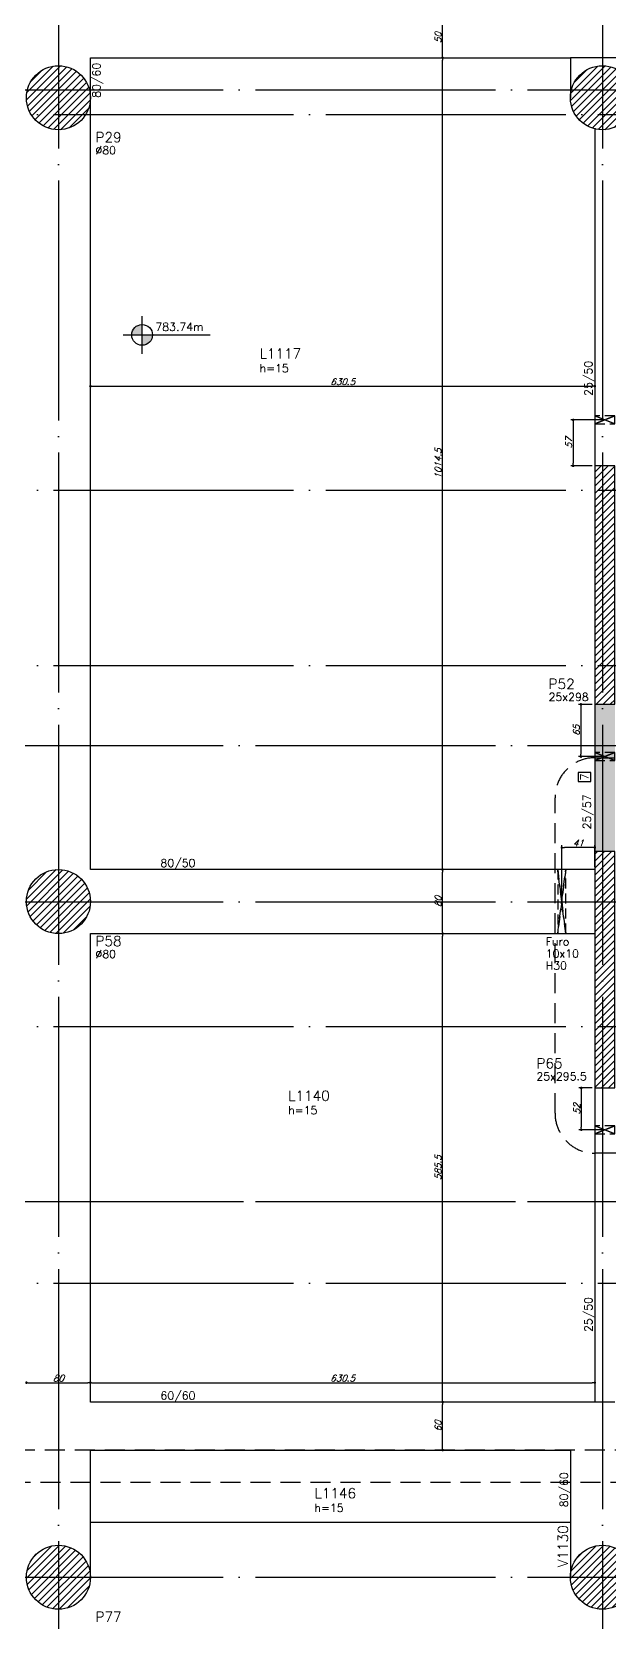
# Model space of a CAD drawing. Extents: x -4723 to 4922, y -2048 to 2452.
# Drawn here: x -2653 to -1932, y -541 to 1447 of the extents above; entities that cross this region are included whole.
import ezdxf
from ezdxf.enums import TextEntityAlignment as Align

# ---------------------------------------------------------------- set-up
doc = ezdxf.new("R2010")
doc.units = 0
doc.header["$LTSCALE"] = 50
doc.header["$MEASUREMENT"] = 0
for name, pattern in [('DASHED', [0.75, 0.5, -0.25]), ('EIXO', [6.8, 6, -0.4, 0, -0.4]), ('HIDDEN', [0.375, 0.25, -0.125])]:
    doc.linetypes.add(name, pattern=pattern)
doc.layers.get('0').update_dxf_attribs({"linetype": 'CONTINUOUS'})
doc.layers.get('DEFPOINTS').update_dxf_attribs({"linetype": 'CONTINUOUS'})
for name, color, linetype in [('242', 3, 'CONTINUOUS'), ('71', 6, 'CONTINUOUS'), ('F-AUX-RED', 1, 'CONTINUOUS'), ('F-COTAS', 106, 'CONTINUOUS'), ('F-COTAS-FUROS', 50, 'CONTINUOUS'), ('F-EIXO', 12, 'EIXO'), ('F-FURO-PAREDE', 2, 'HIDDEN'), ('F-FURO-PAREDE-TEXTOS', 2, 'CONTINUOUS'), ('F-LAJES', 3, 'CONTINUOUS'), ('F-LAJES-DIM', 2, 'CONTINUOUS'), ('F-LAJES-NOME', 4, 'CONTINUOUS'), ('F-NÍVEL-PLANTA', 2, 'CONTINUOUS'), ('F-PILARES-DIM', 172, 'CONTINUOUS'), ('F-PILARES-HACH', 174, 'CONTINUOUS'), ('F-PILARES-NOME', 170, 'CONTINUOUS'), ('F-PILARES-S', 170, 'CONTINUOUS'), ('F-TEXTO', 6, 'CONTINUOUS'), ('F-VIGAS', 3, 'CONTINUOUS'), ('F-VIGAS-DIM', 2, 'CONTINUOUS'), ('F-VIGAS-NOME', 4, 'CONTINUOUS')]:
    doc.layers.add(name, color=color, linetype=linetype)
doc.layers.add('F-DESNIVEL-2', color=7, linetype='CONTINUOUS', true_color=0xffd1e8)
doc.styles.add('CP-TEXT-INCL', font='simplex.shx', dxfattribs={"oblique": 20})
doc.styles.add('MCP', font='simplex.shx')
doc.styles.add('ROMANS', font='simplex.shx')
doc.dimstyles.new('CP-COTAS-50', dxfattribs={"dimscale": 0.64, "dimtxt": 12.5, "dimasz": 5, "dimexe": 5, "dimexo": 5, "dimgap": 2.5, "dimtad": 1, "dimdec": 1, "dimdsep": 46, "dimtxsty": 'CP-TEXT-INCL', "dimblk1": 'DOT', "dimblk2": 'DOT', "dimsah": 1, "dimcen": 9, "dimclrd": 256, "dimclre": 256, "dimclrt": 256, "dimadec": 0, "dimazin": 0, "dimtfac": 1, "dimtdec": 1, "dimtmove": 2, "dimatfit": 3, "dimldrblk": 'DOT', "dimfxl": 0, "dimtolj": 1, "dimarcsym": 0})

# ---------------------------------------------------------------- blocks, each defined once
blk = doc.blocks.new('*U7')
at = {"layer": 'F-VIGAS-DIM', "color": 1}
blk.add_lwpolyline([(0, 0), (11, 0), (11, 16), (0, 16)], close=True, dxfattribs=at)
at = {"layer": 'F-VIGAS-DIM', "style": 'MCP'}
blk.add_attdef('DIM', text='', height=10, dxfattribs=at).set_placement((5.5, 8), align=Align.MIDDLE_CENTER)
blk = doc.blocks.new('Nível - Planta')
at = {"layer": 'F-NÍVEL-PLANTA'}
h = blk.add_hatch(color=71, dxfattribs=at)
h.paths.add_polyline_path([(0, 0), (0, 0.26, 0.414214), (-0.26, 0)])
h.paths.add_polyline_path([(0.26, 0), (0, 0), (0, -0.26, 0.414214)])
for p, q in [((0, -0.469), (0, 0.469)), ((-0.469, 0), (1.704, 0))]:
    blk.add_line(p, q, dxfattribs=at)
blk.add_circle((0, 0), 0.26, dxfattribs=at)
at = {"layer": 'F-TEXTO', "color": 3, "style": 'MCP'}
blk.add_attdef('NÍVEL', (0.333, 0.102), '', height=0.2, dxfattribs=at)
blk = doc.blocks.new('_DOT')
at = {"color": 0, "linetype": 'ByBlock'}
blk.add_line((-0.5, 0), (-1, 0), dxfattribs=at)
at = {"color": 0, "linetype": 'ByBlock', "const_width": 0.5}
blk.add_lwpolyline([(-0.25, 0, 1), (0.25, 0, 1)], format="xyb", close=True, dxfattribs=at)
blk = doc.blocks.new('*D18')
at = {"layer": 'DEFPOINTS', "color": 0, "linetype": 'Continuous', "transparency": 16777216}
for p in [(-2139.8, -265.5), (-2139.8, -265.5), (-2139.8, -325.5)]:
    blk.add_point(p, dxfattribs=at)
at = {"layer": 'F-COTAS', "linetype": 'Continuous', "lineweight": -2, "transparency": 16777216}
blk.add_line((-2139.8, -322.3), (-2139.8, -268.7), dxfattribs=at)
at = {"layer": 'F-COTAS', "linetype": 'Continuous', "lineweight": -2, "transparency": 16777216, "xscale": 3.2, "yscale": 3.2, "zscale": 3.2}
for p, rotation in [((-2139.8, -265.5), 90), ((-2139.8, -325.5), 270)]:
    blk.add_blockref('_DOT', p, dxfattribs=dict(at, rotation=rotation))
at = {"layer": 'F-COTAS', "linetype": 'Continuous', "transparency": 16777216, "insert": (-2145.4, -295.5), "char_height": 8, "attachment_point": 5, "rotation": 90, "style": 'CP-TEXT-INCL'}
blk.add_mtext('\\A1;60', dxfattribs=at)
blk = doc.blocks.new('*D19')
at = {"layer": 'DEFPOINTS', "color": 0, "linetype": 'Continuous', "transparency": 16777216}
for p in [(-2139.8, 320), (-2139.8, 320), (-2139.8, -265.5)]:
    blk.add_point(p, dxfattribs=at)
at = {"layer": 'F-COTAS', "linetype": 'Continuous', "lineweight": -2, "transparency": 16777216}
blk.add_line((-2139.8, -262.3), (-2139.8, 316.8), dxfattribs=at)
at = {"layer": 'F-COTAS', "linetype": 'Continuous', "lineweight": -2, "transparency": 16777216, "xscale": 3.2, "yscale": 3.2, "zscale": 3.2}
for p, rotation in [((-2139.8, 320), 90), ((-2139.8, -265.5), 270)]:
    blk.add_blockref('_DOT', p, dxfattribs=dict(at, rotation=rotation))
at = {"layer": 'F-COTAS', "linetype": 'Continuous', "transparency": 16777216, "insert": (-2145.4, 27.3), "char_height": 8, "attachment_point": 5, "rotation": 90, "style": 'CP-TEXT-INCL'}
blk.add_mtext('\\A1;585.5', dxfattribs=at)
blk = doc.blocks.new('*D20')
at = {"layer": 'DEFPOINTS', "color": 0, "linetype": 'Continuous', "transparency": 16777216}
for p in [(-2139.8, 400), (-2139.8, 400), (-2139.8, 320)]:
    blk.add_point(p, dxfattribs=at)
at = {"layer": 'F-COTAS', "linetype": 'Continuous', "lineweight": -2, "transparency": 16777216}
blk.add_line((-2139.8, 323.2), (-2139.8, 396.8), dxfattribs=at)
at = {"layer": 'F-COTAS', "linetype": 'Continuous', "lineweight": -2, "transparency": 16777216, "xscale": 3.2, "yscale": 3.2, "zscale": 3.2}
for p, rotation in [((-2139.8, 400), 90), ((-2139.8, 320), 270)]:
    blk.add_blockref('_DOT', p, dxfattribs=dict(at, rotation=rotation))
at = {"layer": 'F-COTAS', "linetype": 'Continuous', "transparency": 16777216, "insert": (-2145.4, 360), "char_height": 8, "attachment_point": 5, "rotation": 90, "style": 'CP-TEXT-INCL'}
blk.add_mtext('\\A1;80', dxfattribs=at)
blk = doc.blocks.new('*D21')
at = {"layer": 'DEFPOINTS', "color": 0, "linetype": 'Continuous', "transparency": 16777216}
for p in [(-2139.8, 1414.5), (-2139.8, 1414.5), (-2139.8, 400)]:
    blk.add_point(p, dxfattribs=at)
at = {"layer": 'F-COTAS', "linetype": 'Continuous', "lineweight": -2, "transparency": 16777216}
blk.add_line((-2139.8, 403.2), (-2139.8, 1411.3), dxfattribs=at)
at = {"layer": 'F-COTAS', "linetype": 'Continuous', "lineweight": -2, "transparency": 16777216, "xscale": 3.2, "yscale": 3.2, "zscale": 3.2}
for p, rotation in [((-2139.8, 1414.5), 90), ((-2139.8, 400), 270)]:
    blk.add_blockref('_DOT', p, dxfattribs=dict(at, rotation=rotation))
at = {"layer": 'F-COTAS', "linetype": 'Continuous', "transparency": 16777216, "insert": (-2145.4, 907.3), "char_height": 8, "attachment_point": 5, "rotation": 90, "style": 'CP-TEXT-INCL'}
blk.add_mtext('\\A1;1014.5', dxfattribs=at)
blk = doc.blocks.new('*D22')
at = {"layer": 'DEFPOINTS', "color": 0, "linetype": 'Continuous', "transparency": 16777216}
for p in [(-2139.8, 1464.5), (-2139.8, 1464.5), (-2139.8, 1414.5)]:
    blk.add_point(p, dxfattribs=at)
at = {"layer": 'F-COTAS', "linetype": 'Continuous', "lineweight": -2, "transparency": 16777216}
blk.add_line((-2139.8, 1417.7), (-2139.8, 1461.3), dxfattribs=at)
at = {"layer": 'F-COTAS', "linetype": 'Continuous', "lineweight": -2, "transparency": 16777216, "xscale": 3.2, "yscale": 3.2, "zscale": 3.2}
for p, rotation in [((-2139.8, 1464.5), 90), ((-2139.8, 1414.5), 270)]:
    blk.add_blockref('_DOT', p, dxfattribs=dict(at, rotation=rotation))
at = {"layer": 'F-COTAS', "linetype": 'Continuous', "transparency": 16777216, "insert": (-2145.4, 1439.5), "char_height": 8, "attachment_point": 5, "rotation": 90, "style": 'CP-TEXT-INCL'}
blk.add_mtext('\\A1;50', dxfattribs=at)
blk = doc.blocks.new('*D80')
at = {"layer": 'DEFPOINTS', "color": 0, "linetype": 'Continuous', "transparency": 16777216}
for p in [(-2580, 1004), (-1949.5, 1004), (-1949.5, 1004)]:
    blk.add_point(p, dxfattribs=at)
at = {"layer": 'F-COTAS', "linetype": 'Continuous', "lineweight": -2, "transparency": 16777216}
blk.add_line((-2576.8, 1004), (-1952.7, 1004), dxfattribs=at)
at = {"layer": 'F-COTAS', "linetype": 'Continuous', "lineweight": -2, "transparency": 16777216, "xscale": 3.2, "yscale": 3.2, "zscale": 3.2, "rotation": 180}
blk.add_blockref('_DOT', (-2580, 1004), dxfattribs=at)
at = {"layer": 'F-COTAS', "linetype": 'Continuous', "lineweight": -2, "transparency": 16777216, "xscale": 3.2, "yscale": 3.2, "zscale": 3.2}
blk.add_blockref('_DOT', (-1949.5, 1004), dxfattribs=at)
at = {"layer": 'F-COTAS', "linetype": 'Continuous', "transparency": 16777216, "insert": (-2264.8, 1009.6), "char_height": 8, "attachment_point": 5, "style": 'CP-TEXT-INCL'}
blk.add_mtext('\\A1;630.5', dxfattribs=at)
blk = doc.blocks.new('*D102')
at = {"layer": 'DEFPOINTS', "color": 0, "linetype": 'Continuous', "transparency": 16777216}
for p in [(-2660, -241.3), (-2580, -241.3), (-2580, -241.3)]:
    blk.add_point(p, dxfattribs=at)
at = {"layer": 'F-COTAS', "linetype": 'Continuous', "lineweight": -2, "transparency": 16777216}
blk.add_line((-2656.8, -241.3), (-2583.2, -241.3), dxfattribs=at)
at = {"layer": 'F-COTAS', "linetype": 'Continuous', "lineweight": -2, "transparency": 16777216, "xscale": 3.2, "yscale": 3.2, "zscale": 3.2, "rotation": 180}
blk.add_blockref('_DOT', (-2660, -241.3), dxfattribs=at)
at = {"layer": 'F-COTAS', "linetype": 'Continuous', "lineweight": -2, "transparency": 16777216, "xscale": 3.2, "yscale": 3.2, "zscale": 3.2}
blk.add_blockref('_DOT', (-2580, -241.3), dxfattribs=at)
at = {"layer": 'F-COTAS', "linetype": 'Continuous', "transparency": 16777216, "insert": (-2620, -235.7), "char_height": 8, "attachment_point": 5, "style": 'CP-TEXT-INCL'}
blk.add_mtext('\\A1;80', dxfattribs=at)
blk = doc.blocks.new('*D103')
at = {"layer": 'DEFPOINTS', "color": 0, "linetype": 'Continuous', "transparency": 16777216}
for p in [(-2580, -241.3), (-1949.5, -241.3), (-1949.5, -241.3)]:
    blk.add_point(p, dxfattribs=at)
at = {"layer": 'F-COTAS', "linetype": 'Continuous', "lineweight": -2, "transparency": 16777216}
blk.add_line((-2576.8, -241.3), (-1952.7, -241.3), dxfattribs=at)
at = {"layer": 'F-COTAS', "linetype": 'Continuous', "lineweight": -2, "transparency": 16777216, "xscale": 3.2, "yscale": 3.2, "zscale": 3.2, "rotation": 180}
blk.add_blockref('_DOT', (-2580, -241.3), dxfattribs=at)
at = {"layer": 'F-COTAS', "linetype": 'Continuous', "lineweight": -2, "transparency": 16777216, "xscale": 3.2, "yscale": 3.2, "zscale": 3.2}
blk.add_blockref('_DOT', (-1949.5, -241.3), dxfattribs=at)
at = {"layer": 'F-COTAS', "linetype": 'Continuous', "transparency": 16777216, "insert": (-2264.8, -235.7), "char_height": 8, "attachment_point": 5, "style": 'CP-TEXT-INCL'}
blk.add_mtext('\\A1;630.5', dxfattribs=at)
blk = doc.blocks.new('*U152')
at = {"layer": 'F-EIXO'}
blk.add_line((0, 0), (7197, 0), dxfattribs=at)
at = {"layer": 'F-TEXTO', "style": 'ROMANS'}
blk.add_attdef('EIXO', text='', height=17.5, dxfattribs=at).set_placement((-28.2072, 0), align=Align.MIDDLE_CENTER)
blk = doc.blocks.new('*U151')
at = {"layer": 'F-EIXO'}
blk.add_line((0, 0), (7285, 0), dxfattribs=at)
at = {"layer": 'F-TEXTO', "style": 'ROMANS'}
blk.add_attdef('EIXO', text='', height=17.5, dxfattribs=at).set_placement((-28.2072, 0), align=Align.MIDDLE_CENTER)
blk = doc.blocks.new('*U153')
at = {"layer": 'F-EIXO'}
blk.add_line((0, 0), (7285, 0), dxfattribs=at)
at = {"layer": 'F-TEXTO', "style": 'ROMANS'}
blk.add_attdef('EIXO', text='', height=17.5, dxfattribs=at).set_placement((-28.2072, 0), align=Align.MIDDLE_CENTER)
blk = doc.blocks.new('*U154')
at = {"layer": 'F-EIXO'}
blk.add_line((0, 0), (7197, 0), dxfattribs=at)
at = {"layer": 'F-TEXTO', "style": 'ROMANS'}
blk.add_attdef('EIXO', text='', height=17.5, dxfattribs=at).set_placement((-28.2072, 0), align=Align.MIDDLE_CENTER)
blk = doc.blocks.new('*U155')
at = {"layer": 'F-EIXO'}
blk.add_line((0, 0), (7197, 0), dxfattribs=at)
at = {"layer": 'F-TEXTO', "style": 'ROMANS'}
blk.add_attdef('EIXO', text='', height=17.5, dxfattribs=at).set_placement((-28.2072, 0), align=Align.MIDDLE_CENTER)
blk = doc.blocks.new('*U156')
at = {"layer": 'F-EIXO'}
blk.add_line((0, 0), (7197, 0), dxfattribs=at)
at = {"layer": 'F-TEXTO', "style": 'ROMANS'}
blk.add_attdef('EIXO', text='', height=17.5, dxfattribs=at).set_placement((-28.2072, 0), align=Align.MIDDLE_CENTER)
blk = doc.blocks.new('*U157')
at = {"layer": 'F-EIXO'}
blk.add_line((0, 0), (7285, 0), dxfattribs=at)
at = {"layer": 'F-TEXTO', "style": 'ROMANS'}
blk.add_attdef('EIXO', text='', height=17.5, dxfattribs=at).set_placement((-28.2072, 0), align=Align.MIDDLE_CENTER)
blk = doc.blocks.new('*U162')
at = {"layer": 'F-EIXO'}
blk.add_line((0, 0), (0, -2755), dxfattribs=at)
at = {"layer": 'F-TEXTO', "style": 'ROMANS'}
blk.add_attdef('EIXO', text='', height=17.5, rotation=360, dxfattribs=at).set_placement((0, 28.2072), align=Align.MIDDLE_CENTER)
blk = doc.blocks.new('*U172')
at = {"layer": 'F-EIXO'}
blk.add_line((0, 0), (7285, 0), dxfattribs=at)
at = {"layer": 'F-TEXTO', "style": 'ROMANS'}
blk.add_attdef('EIXO', text='', height=17.5, dxfattribs=at).set_placement((-28.2072, 0), align=Align.MIDDLE_CENTER)
blk = doc.blocks.new('*U173')
at = {"layer": 'F-EIXO'}
blk.add_line((0, 0), (0, -2755), dxfattribs=at)
at = {"layer": 'F-TEXTO', "style": 'ROMANS'}
blk.add_attdef('EIXO', text='', height=17.5, rotation=360, dxfattribs=at).set_placement((0, 28.2072), align=Align.MIDDLE_CENTER)
blk = doc.blocks.new('*U174')
at = {"layer": 'F-EIXO'}
blk.add_line((0, 0), (7285, 0), dxfattribs=at)
at = {"layer": 'F-TEXTO', "style": 'ROMANS'}
blk.add_attdef('EIXO', text='', height=17.5, dxfattribs=at).set_placement((-28.2072, 0), align=Align.MIDDLE_CENTER)
blk = doc.blocks.new('*U168')
at = {"layer": 'F-EIXO'}
blk.add_line((0, 0), (7285, 0), dxfattribs=at)
at = {"layer": 'F-TEXTO', "style": 'ROMANS'}
blk.add_attdef('EIXO', text='', height=17.5, dxfattribs=at).set_placement((-28.2072, 0), align=Align.MIDDLE_CENTER)
blk = doc.blocks.new('*U181')
at = {"layer": 'F-EIXO'}
blk.add_line((0, 0), (7197, 0), dxfattribs=at)
at = {"layer": 'F-TEXTO', "style": 'ROMANS'}
blk.add_attdef('EIXO', text='', height=17.5, dxfattribs=at).set_placement((-28.2072, 0), align=Align.MIDDLE_CENTER)
blk = doc.blocks.new('*D196')
at = {"layer": 'DEFPOINTS', "color": 0, "linetype": 'Continuous', "transparency": 16777216}
for p in [(-3490, -415.5), (3259.5, -415.5), (3259.5, -687.9)]:
    blk.add_point(p, dxfattribs=at)
at = {"layer": 'F-COTAS', "linetype": 'Continuous', "lineweight": -2, "transparency": 16777216}
for p, q in [((-3490, -418.7), (-3490, -691.1)), ((3259.5, -418.7), (3259.5, -691.1)), ((-3486.8, -687.9), (3256.3, -687.9))]:
    blk.add_line(p, q, dxfattribs=at)
at = {"layer": 'F-COTAS', "linetype": 'Continuous', "lineweight": -2, "transparency": 16777216, "xscale": 3.2, "yscale": 3.2, "zscale": 3.2, "rotation": 180}
blk.add_blockref('_DOT', (-3490, -687.9), dxfattribs=at)
at = {"layer": 'F-COTAS', "linetype": 'Continuous', "lineweight": -2, "transparency": 16777216, "xscale": 3.2, "yscale": 3.2, "zscale": 3.2}
blk.add_blockref('_DOT', (3259.5, -687.9), dxfattribs=at)
at = {"layer": 'F-COTAS', "linetype": 'Continuous', "transparency": 16777216, "insert": (-115.2, -682.3), "char_height": 8, "attachment_point": 5, "style": 'CP-TEXT-INCL'}
blk.add_mtext('\\A1;6749.5', dxfattribs=at)
blk = doc.blocks.new('*D500')
at = {"layer": 'DEFPOINTS', "color": 0, "linetype": 'Continuous', "transparency": 16777216}
for p in [(-1937, 961.9), (-1976.5, 904.5), (-1949.5, 904.5)]:
    blk.add_point(p, dxfattribs=at)
at = {"layer": 'F-COTAS-FUROS', "linetype": 'Continuous', "lineweight": -2, "transparency": 16777216}
for p, q in [((-1940.2, 961.9), (-1979.7, 961.9)), ((-1976.5, 958.7), (-1976.5, 907.7)), ((-1952.7, 904.5), (-1979.7, 904.5))]:
    blk.add_line(p, q, dxfattribs=at)
at = {"layer": 'F-COTAS-FUROS', "linetype": 'Continuous', "lineweight": -2, "transparency": 16777216, "xscale": 3.2, "yscale": 3.2, "zscale": 3.2}
for p, rotation in [((-1976.5, 961.9), 90), ((-1976.5, 904.5), 270)]:
    blk.add_blockref('_DOT', p, dxfattribs=dict(at, rotation=rotation))
at = {"layer": 'F-COTAS-FUROS', "linetype": 'Continuous', "transparency": 16777216, "insert": (-1982.1, 933.2), "char_height": 8, "attachment_point": 5, "rotation": 90, "style": 'CP-TEXT-INCL'}
blk.add_mtext('\\A1;57', dxfattribs=at)
blk = doc.blocks.new('*D501')
at = {"layer": 'DEFPOINTS', "color": 0, "linetype": 'Continuous', "transparency": 16777216}
for p in [(-1990.8, 427.4), (-1949.5, 400), (-1990.8, 359.5)]:
    blk.add_point(p, dxfattribs=at)
at = {"layer": 'F-COTAS-FUROS', "linetype": 'Continuous', "lineweight": -2, "transparency": 16777216}
for p, q in [((-1990.8, 362.7), (-1990.8, 430.6)), ((-1952.7, 427.4), (-1987.6, 427.4)), ((-1949.5, 403.2), (-1949.5, 430.6))]:
    blk.add_line(p, q, dxfattribs=at)
at = {"layer": 'F-COTAS-FUROS', "linetype": 'Continuous', "lineweight": -2, "transparency": 16777216, "xscale": 3.2, "yscale": 3.2, "zscale": 3.2, "rotation": 180}
blk.add_blockref('_DOT', (-1990.8, 427.4), dxfattribs=at)
at = {"layer": 'F-COTAS-FUROS', "linetype": 'Continuous', "lineweight": -2, "transparency": 16777216, "xscale": 3.2, "yscale": 3.2, "zscale": 3.2}
blk.add_blockref('_DOT', (-1949.5, 427.4), dxfattribs=at)
at = {"layer": 'F-COTAS-FUROS', "linetype": 'Continuous', "transparency": 16777216, "insert": (-1970.2, 433), "char_height": 8, "attachment_point": 5, "style": 'CP-TEXT-INCL'}
blk.add_mtext('\\A1;41', dxfattribs=at)
blk = doc.blocks.new('*D502')
at = {"layer": 'DEFPOINTS', "color": 0, "linetype": 'Continuous', "transparency": 16777216}
for p in [(-1949.5, 127), (-1966.4, 74.7), (-1937, 74.7)]:
    blk.add_point(p, dxfattribs=at)
at = {"layer": 'F-COTAS-FUROS', "linetype": 'Continuous', "lineweight": -2, "transparency": 16777216}
for p, q in [((-1952.7, 127), (-1969.6, 127)), ((-1966.4, 123.8), (-1966.4, 77.9)), ((-1940.2, 74.7), (-1969.6, 74.7))]:
    blk.add_line(p, q, dxfattribs=at)
at = {"layer": 'F-COTAS-FUROS', "linetype": 'Continuous', "lineweight": -2, "transparency": 16777216, "xscale": 3.2, "yscale": 3.2, "zscale": 3.2}
for p, rotation in [((-1966.4, 127), 90), ((-1966.4, 74.7), 270)]:
    blk.add_blockref('_DOT', p, dxfattribs=dict(at, rotation=rotation))
at = {"layer": 'F-COTAS-FUROS', "linetype": 'Continuous', "transparency": 16777216, "insert": (-1972, 100.8), "char_height": 8, "attachment_point": 5, "rotation": 90, "style": 'CP-TEXT-INCL'}
blk.add_mtext('\\A1;52', dxfattribs=at)
blk = doc.blocks.new('*D509')
at = {"layer": 'DEFPOINTS', "color": 0, "linetype": 'Continuous', "transparency": 16777216}
for p in [(-1949.5, 606.4), (-1966.9, 541.1), (-1937, 541.1)]:
    blk.add_point(p, dxfattribs=at)
at = {"layer": 'F-COTAS-FUROS', "linetype": 'Continuous', "lineweight": -2, "transparency": 16777216}
for p, q in [((-1952.7, 606.4), (-1970.1, 606.4)), ((-1966.9, 603.2), (-1966.9, 544.3)), ((-1940.2, 541.1), (-1970.1, 541.1))]:
    blk.add_line(p, q, dxfattribs=at)
at = {"layer": 'F-COTAS-FUROS', "linetype": 'Continuous', "lineweight": -2, "transparency": 16777216, "xscale": 3.2, "yscale": 3.2, "zscale": 3.2}
for p, rotation in [((-1966.9, 606.4), 90), ((-1966.9, 541.1), 270)]:
    blk.add_blockref('_DOT', p, dxfattribs=dict(at, rotation=rotation))
at = {"layer": 'F-COTAS-FUROS', "linetype": 'Continuous', "transparency": 16777216, "insert": (-1972.5, 573.8), "char_height": 8, "attachment_point": 5, "rotation": 90, "style": 'CP-TEXT-INCL'}
blk.add_mtext('\\A1;65', dxfattribs=at)

msp = doc.modelspace()

# ---------------------------------------------------------------- hatches: boundary and pattern name
at = {"layer": 'F-PILARES-HACH', "linetype": 'Continuous'}
h = msp.add_hatch(dxfattribs=at)
h.set_pattern_fill('ANSI31', color=256, scale=50)
edge = h.paths.add_edge_path()
edge.add_arc((-2620, 1364.5), 40, 0, 360)
h = msp.add_hatch(dxfattribs=at)
h.set_pattern_fill('ANSI31', color=256, scale=50)
edge = h.paths.add_edge_path()
edge.add_arc((-1940, 1364.5), 40, 0, 360)
h = msp.add_hatch(dxfattribs=at)
h.set_pattern_fill('ANSI31', color=256, scale=50, style=0)
h.paths.add_polyline_path([(-1949.5, 606.5), (-1924.5, 606.5), (-1924.5, 904.5), (-1949.5, 904.5)], flags=16)
h = msp.add_hatch(dxfattribs=at)
h.set_pattern_fill('ANSI31', color=256, scale=50, style=0)
h.paths.add_polyline_path([(-1949.5, 127), (-1924.5, 127), (-1924.5, 422.5), (-1949.5, 422.5)], flags=16)
h = msp.add_hatch(dxfattribs=at)
h.set_pattern_fill('ANSI31', color=256, scale=50)
edge = h.paths.add_edge_path()
edge.add_arc((-2620, 360), 40, 0, 360)
h = msp.add_hatch(dxfattribs=at)
h.set_pattern_fill('ANSI31', color=256, scale=50)
edge = h.paths.add_edge_path()
edge.add_arc((-2620, -484.5), 40, 0, 360)
h = msp.add_hatch(dxfattribs=at)
h.set_pattern_fill('ANSI31', color=256, scale=50)
edge = h.paths.add_edge_path()
edge.add_arc((-1940, -484.5), 40, 0, 360)

# ---------------------------------------------------------------- linework, layer by layer
at = {"layer": '242', "linetype": 'Continuous'}
for p, q in [((-2620, 1364.5), (-2620, 1364.5)), ((-1940, 1364.5), (-1940, 1364.5)), ((-1937, 755.5), (-1937, 755.5)), ((-2620, 360), (-2620, 360)), ((-1937, 274.75), (-1937, 274.75)), ((-2620, -484.5), (-2620, -484.5)), ((-1940, -484.5), (-1940, -484.5))]:
    msp.add_line(p, q, dxfattribs=at)
at = {"layer": '71', "color": 1, "linetype": 'DASHED'}
for p, q in [((-249.5, -325.5), (-3390, -325.5)), ((-3430, -365.5), (-249.5, -365.5))]:
    msp.add_line(p, q, dxfattribs=at)
at = {"layer": 'F-AUX-RED', "color": 4, "linetype": 'DASHED'}
msp.add_lwpolyline([(-1949.294, 539.758), (-1135.673, 539.758, -0.41421356), (-1085.673, 489.758), (-1085.673, 95.469, -0.41421356), (-1135.673, 45.469), (-1949.294, 45.469, -0.41421356), (-1999.294, 95.469), (-1999.294, 489.758, -0.41421356)], format="xyb", close=True, dxfattribs=at)
at = {"layer": 'F-DESNIVEL-2', "linetype": 'Continuous'}
for points in [[(-1949.5, 422.6), (-1924.5, 422.6), (-1924.5, 606.4)], [(-1949.5, 422.6), (-1924.5, 606.4), (-1949.5, 606.4)], [(-1949.5, 422.6), (-1949.5, 606.4), (-1949.5, 422.6)]]:
    msp.add_solid(points, dxfattribs=at)
at = {"layer": 'F-EIXO'}
msp.add_line((-3709.089, -15), (3550.572, -15), dxfattribs=at)
at = {"layer": 'F-FURO-PAREDE'}
for points in [[(-1937, 961.88), (-1924.5, 956.88), (-1924.5, 966.88), (-1937, 961.88), (-1924.5, 966.88), (-1949.5, 966.88), (-1937, 961.88), (-1949.5, 966.88), (-1949.5, 956.88), (-1937, 961.88), (-1949.5, 956.88), (-1924.5, 956.88), (-1937, 961.88)], [(-1937, 541.126), (-1924.5, 536.126), (-1924.5, 546.126), (-1937, 541.126), (-1924.5, 546.126), (-1949.5, 546.126), (-1937, 541.126), (-1949.5, 546.126), (-1949.5, 536.126), (-1937, 541.126), (-1949.5, 536.126), (-1924.5, 536.126), (-1937, 541.126)], [(-1990.91, 360), (-1995.91, 320), (-1985.91, 320), (-1990.91, 360), (-1985.91, 320), (-1985.91, 400), (-1990.91, 360), (-1985.91, 400), (-1995.91, 400), (-1990.91, 360), (-1995.91, 400), (-1995.91, 320), (-1990.91, 360)], [(-1937, 74.656), (-1924.5, 69.656), (-1924.5, 79.656), (-1937, 74.656), (-1924.5, 79.656), (-1949.5, 79.656), (-1937, 74.656), (-1949.5, 79.656), (-1949.5, 69.656), (-1937, 74.656), (-1949.5, 69.656), (-1924.5, 69.656), (-1937, 74.656)]]:
    msp.add_lwpolyline(points, dxfattribs=at)
at = {"layer": 'F-LAJES', "linetype": 'Continuous'}
msp.add_line((-2580, -415.5), (-1980, -415.5), dxfattribs=at)
at = {"layer": 'F-PILARES-S', "linetype": 'Continuous'}
for points in [[(-1949.5, 606.5), (-1924.5, 606.5), (-1924.5, 904.5), (-1949.5, 904.5), (-1949.5, 606.5)], [(-1949.5, 127), (-1924.5, 127), (-1924.5, 422.5), (-1949.5, 422.5), (-1949.5, 127)]]:
    msp.add_lwpolyline(points, dxfattribs=at)
for centre in [(-2620, 1364.5), (-1940, 1364.5), (-2620, 360), (-2620, -484.5), (-1940, -484.5)]:
    msp.add_circle(centre, 40, dxfattribs=at)
at = {"layer": 'F-VIGAS'}
for points in [[(-2580, 1364.5), (-2580, 1414.5)], [(-2580, 1414.5), (-1980, 1414.5)], [(-1980, 1414.5), (-1980, 1364.5)], [(-1900, 1414.5), (-1980, 1414.5)], [(-2580, 400), (-2580, 1364.5)], [(-1949.5, 1326.39), (-1949.5, 904.5)], [(-1949.5, 606.5), (-1949.5, 422.5)], [(-1949.5, 400), (-2580, 400)], [(-2580, -265.5), (-2580, 320)], [(-2580, 320), (-1949.5, 320)], [(-1949.5, 127), (-1949.5, -265.5)], [(-1949.5, -265.5), (-2580, -265.5)], [(-1924.5, -265.5), (-1949.5, -265.5)], [(-2580, -325.5), (-1980, -325.5)], [(-2580, -484.5), (-2580, -325.5)], [(-1980, -325.5), (-1980, -484.5)]]:
    msp.add_lwpolyline(points, dxfattribs=at)

# ---------------------------------------------------------------- block references
at = {"layer": 'F-EIXO', "linetype": 'Continuous'}
for name, p in [('*U173', (-2620, 1941.357)), ('*U162', (-1940, 1941.357)), ('*U157', (-3734.274, 1374.5)), ('*U156', (-3646.32, 1343.5)), ('*U155', (-3646.32, 874)), ('*U152', (-3646.32, 655)), ('*U151', (-3734.274, 555)), ('*U174', (-3734.274, 359.5)), ('*U181', (-3646.32, 204)), ('*U172', (-3734.274, -15)), ('*U168', (-3734.274, -15)), ('*U154', (-3646.32, -117)), ('*U153', (-3734.274, -484.5))]:
    msp.add_blockref(name, p, dxfattribs=at)
at = {"layer": 'F-NÍVEL-PLANTA', "linetype": 'Continuous', "xscale": 50, "yscale": 50, "zscale": 50}
msp.add_blockref('Nível - Planta', (-2515.44, 1068.11), dxfattribs=at).add_auto_attribs({'NÍVEL': '783.74m'})
at = {"layer": 'F-VIGAS-DIM', "linetype": 'Continuous', "rotation": 90}
msp.add_blockref('*U7', (-1954.424, 510.186), dxfattribs=at).add_auto_attribs({'DIM': '7'})

# ---------------------------------------------------------------- texts
at = {"layer": 'F-FURO-PAREDE-TEXTOS', "linetype": 'Continuous', "style": 'MCP'}
for s, p in [('Furo', (-2010.91, 305)), ('10x10', (-2010.91, 290)), ('H30', (-2010.91, 275))]:
    msp.add_text(s, height=10, dxfattribs=at).set_placement(p)
at = {"layer": 'F-LAJES-DIM', "linetype": 'Continuous', "style": 'MCP'}
for p in [(-2368.523, 1021.448), (-2332.764, 94.116), (-2299.955, -402.835)]:
    msp.add_text('h=15', height=10, dxfattribs=at).set_placement(p)
at = {"layer": 'F-LAJES-NOME', "linetype": 'Continuous', "style": 'MCP'}
for s, p in [('L1117', (-2368.523, 1038.448)), ('L1140', (-2332.764, 111.116)), ('L1146', (-2299.955, -385.835))]:
    msp.add_text(s, height=12.5, dxfattribs=at).set_placement(p)
at = {"layer": 'F-PILARES-DIM', "linetype": 'Continuous', "style": 'MCP'}
for s, p in [('%%c80', (-2573.75, 1293.875)), ('25x298', (-2007.316, 610.65)), ('%%c80', (-2573.75, 289.375)), ('25x295.5', (-2022.552, 136.516))]:
    msp.add_text(s, height=10, dxfattribs=at).set_placement(p)
at = {"layer": 'F-PILARES-NOME', "linetype": 'Continuous', "style": 'MCP'}
for s, p in [('P29', (-2573.75, 1308.875)), ('P52', (-2007.316, 625.65)), ('P58', (-2573.75, 304.375)), ('P65', (-2022.552, 151.516)), ('P77', (-2573.75, -540.125))]:
    msp.add_text(s, height=12.5, dxfattribs=at).set_placement(p)
at = {"layer": 'F-VIGAS-DIM', "linetype": 'Continuous', "style": 'MCP'}
for s, p in [('80/60', (-2567.5, 1364.5)), ('25/50', (-1952.625, 992)), ('25/57', (-1954.424, 450.186)), ('25/50', (-1952.625, -178)), ('80/60', (-1983.125, -397))]:
    msp.add_text(s, height=10, rotation=90, dxfattribs=at).set_placement(p)
for s, p in [('80/50', (-2492.5, 403.125)), ('60/60', (-2492.5, -262.375))]:
    msp.add_text(s, height=10, dxfattribs=at).set_placement(p)
at = {"layer": 'F-VIGAS-NOME', "linetype": 'Continuous', "style": 'MCP'}
msp.add_text('V1130', height=12.5, rotation=90, dxfattribs=at).set_placement((-1983.125, -472))

# ---------------------------------------------------------------- dimensions: what is measured, and where the dimension line sits
at = {"layer": 'F-COTAS', "linetype": 'Continuous'}
for base, p1, p2, angle, picture, middle in [((-2139.826, 1464.5), (-2139.826, 1414.5), (-2139.826, 1464.5), 270, '*D22', (-2145.426, 1439.5)), ((-2139.826, 1414.5), (-2139.826, 400), (-2139.826, 1414.5), 270, '*D21', (-2145.426, 907.25)), ((-1949.5, 1003.976), (-2580, 1003.976), (-1949.5, 1003.976), 180, '*D80', (-2264.75, 1009.576)), ((-2139.826, 400), (-2139.826, 320), (-2139.826, 400), 270, '*D20', (-2145.426, 360)), ((-2139.826, 320), (-2139.826, -265.5), (-2139.826, 320), 270, '*D19', (-2145.426, 27.25)), ((-2580, -241.347), (-2660, -241.347), (-2580, -241.347), 180, '*D102', (-2620, -235.747)), ((-1949.5, -241.347), (-2580, -241.347), (-1949.5, -241.347), 180, '*D103', (-2264.75, -235.747)), ((-2139.826, -265.5), (-2139.826, -325.5), (-2139.826, -265.5), 270, '*D18', (-2145.426, -295.5))]:
    dim = msp.add_linear_dim(base=base, p1=p1, p2=p2, angle=angle, dimstyle='CP-COTAS-50', dxfattribs=at)
    dim.commit()
    dim.dimension.update_dxf_attribs({"geometry": picture, "text_midpoint": middle})
dim = msp.add_linear_dim(base=(3259.5, -687.899), p1=(-3490, -415.5), p2=(3259.5, -415.5), dimstyle='CP-COTAS-50', dxfattribs=at)
dim.commit()
dim.dimension.update_dxf_attribs({"geometry": '*D196', "text_midpoint": (-115.25, -682.299)})
at = {"layer": 'F-COTAS-FUROS', "linetype": 'Continuous'}
for base, p1, p2, picture, middle in [((-1976.544, 904.5), (-1937, 961.88), (-1949.5, 904.5), '*D500', (-1982.144, 933.19)), ((-1966.923, 541.126), (-1949.5, 606.4), (-1937, 541.126), '*D509', (-1972.523, 573.763)), ((-1966.37, 74.656), (-1949.5, 127), (-1937, 74.656), '*D502', (-1971.97, 100.828))]:
    dim = msp.add_linear_dim(base=base, p1=p1, p2=p2, angle=90, dimstyle='CP-COTAS-50', override={"dimdec": 0, "dimfxl": 7.5}, dxfattribs=at)
    dim.commit()
    dim.dimension.update_dxf_attribs({"geometry": picture, "text_midpoint": middle})
dim = msp.add_linear_dim(base=(-1990.847, 427.424), p1=(-1949.5, 400), p2=(-1990.847, 359.5), dimstyle='CP-COTAS-50', override={"dimdec": 0, "dimfxl": 7.5}, dxfattribs=at)
dim.commit()
dim.dimension.update_dxf_attribs({"geometry": '*D501', "text_midpoint": (-1970.174, 433.024)})

doc.saveas('drawing.dxf')
